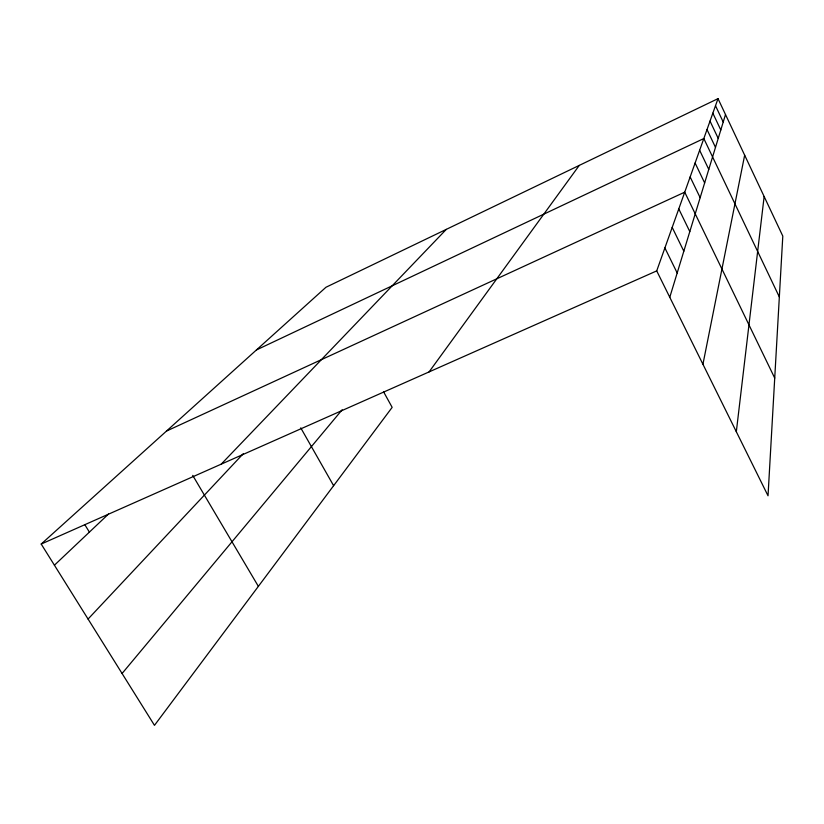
<?xml version="1.0" encoding="UTF-8"?>
<svg xmlns="http://www.w3.org/2000/svg" width="824" height="824" viewBox="0 0 824 824"><rect width="100%" height="100%" fill="white"/><g stroke="black" fill="none" stroke-linecap="round" stroke-linejoin="round"><path stroke-width="1.24" d="M736.326 431.724L764.147 196.514M702.934 364.249L744.659 155.2M669.778 297.258L725.501 114.557M656.718 270.89L718.013 98.653L782.8 236.097L768.03 495.78L656.718 270.89L41.2 544.046L154.479 725.347L392.162 407.365L383.531 391.719M429.077 371.912L579.262 165.408M122.086 673.486L342.166 409.755M88.065 619.051L243.379 453.571M221.213 464.159L446.299 229.371M54.415 565.202L108.51 514.032M41.2 544.046L325.964 287.257L718.013 98.653M256.449 349.942L703.82 138.545L779.339 296.959M166.489 431.065L684.734 192.167L774.725 378.082M84.8 524.641L89.394 532.119M192.723 475.397L258.365 586.358M300.75 427.862L333.617 485.686M664.886 247.942L677.184 272.96M672.199 227.403L683.827 251.196M678.78 208.905L689.801 231.585M690.151 176.944L700.153 197.678M695.096 163.028L704.654 182.928M699.638 150.277L708.774 169.383M707.013 129.553L715.49 147.383M712.842 113.176L720.794 129.986M710.02 121.118L718.229 138.411M715.5 105.709L723.215 122.045"/></g></svg>
